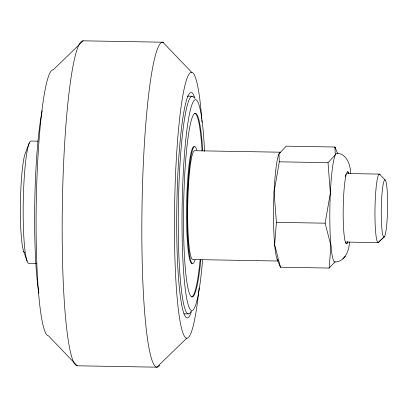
<?xml version="1.0" encoding="UTF-8"?>
<svg xmlns="http://www.w3.org/2000/svg" width="408" height="408" viewBox="0 0 408 408"><rect width="100%" height="100%" fill="white"/><g stroke="black" fill="none" stroke-linecap="round" stroke-linejoin="round"><path stroke-width="0.61" d="M337.62 153.449L334.958 147.023L286.227 146.171L278.985 153.928L279.296 161.818L274.074 192.01L276.405 222.334L274.645 244.708L280.444 267.215L329.169 268.066L335.136 261.681M329.169 268.066L330.929 245.692L325.13 223.186L330.358 192.994L328.027 162.67L335.269 154.912L334.958 147.023L335.427 148.849M349.544 241.964C349.126 250.481 345.005 261.962 334.84 262.023A54.422 5.957 -89 0 1 329.894 207.06A54.422 5.957 -89 0 1 336.845 153.204C346.922 153.592 350.548 165.209 350.717 173.635M29.305 142.968L25.49 152.781A51.02 5.584 -89 0 0 20.405 205.005A51.02 5.584 -89 0 0 24.373 252.695M342.888 258.845L345.331 256.178M191.627 72.247L162.828 42.213L83.156 40.82L53.27 69.829A132.988 14.555 -89 0 0 36.292 201.435A132.988 14.555 -89 0 0 48.379 335.753L77.183 365.787L156.851 367.18L186.736 338.171M187.246 96.15L192.316 96.242M37.995 141.168L31.074 141.046A61.225 6.701 -89 0 0 23.261 201.634A61.225 6.701 -89 0 0 28.825 263.466L36.373 263.599M279.296 161.818L328.027 162.67M346.963 173.522L379.445 174.094L385.239 180.04A28.57 3.126 -89 0 1 386.682 225.175A28.57 3.126 -89 0 1 381.378 220.172A28.57 3.126 -89 0 1 385.239 180.04M276.405 222.334L325.13 223.186M345.586 242.061L378.063 242.632L384.448 236.66L379.058 241.694A34.287 3.754 -89 0 1 374.993 208.962A34.287 3.754 -89 0 1 380.083 174.772M277.919 261.018L192.693 259.529A54.422 5.957 -89 0 1 187.746 204.566A54.422 5.957 -89 0 1 194.698 150.71L280.556 152.209A54.422 5.957 -89 0 0 273.646 204.296A54.422 5.957 -89 0 0 278.169 260.88M183.875 313.803L188.312 313.88M277.052 259.039L280.444 267.215L280.393 266.001M23.679 251.323L27.132 261.222M347.422 171.794A36.016 3.942 -89 0 1 348.417 173.114M347.483 241.766A36.016 3.942 -89 0 1 346.096 243.811M345.367 176.434A36.016 3.942 -89 0 1 345.867 174.394M347.886 241.776A36.016 3.942 -89 0 1 343.205 209.008A36.016 3.942 -89 0 1 348.825 173.125M191.449 311.539A112.751 12.342 -89 0 1 176.832 205.877A112.751 12.342 -89 0 1 194.988 98.445M199.16 287.849A132.988 14.555 -89 0 1 177.709 303.761A132.988 14.555 -89 0 1 180.708 109.696A132.988 14.555 -89 0 1 201.766 119.131M201.858 120.35A132.988 14.555 -89 0 1 201.991 122.196M77.183 365.787A162.517 17.784 -89 0 1 62.409 201.649A162.517 17.784 -89 0 1 83.156 40.82M159.844 365.201A162.517 17.784 -89 0 1 141.928 213.068A162.517 17.784 -89 0 1 163.593 42.437M38.872 293.301A105.442 11.541 -89 0 1 42.228 110.711M202.592 260.095A105.442 11.541 -89 0 1 184.783 285.019A105.442 11.541 -89 0 1 187.675 124.338A105.442 11.541 -89 0 1 204.551 151.307M200.823 259.835A91.836 10.052 -89 0 1 185.752 273.008A91.836 10.052 -89 0 1 188.159 136.808A91.836 10.052 -89 0 1 202.745 150.904M191.071 311.284A108.844 11.914 -89 0 1 178.362 207.519A108.844 11.914 -89 0 1 194.228 97.879M194.983 259.942A58.502 6.401 -89 0 1 187.287 205.29A58.502 6.401 -89 0 1 196.84 150.175M194.708 113.291A91.836 10.052 -89 0 1 202.067 150.894M200.144 259.82A91.836 10.052 -89 0 1 191.704 296.897M191.944 263.599A58.502 6.401 -89 0 1 186.624 204.51A58.502 6.401 -89 0 1 194.096 146.615"/></g></svg>
